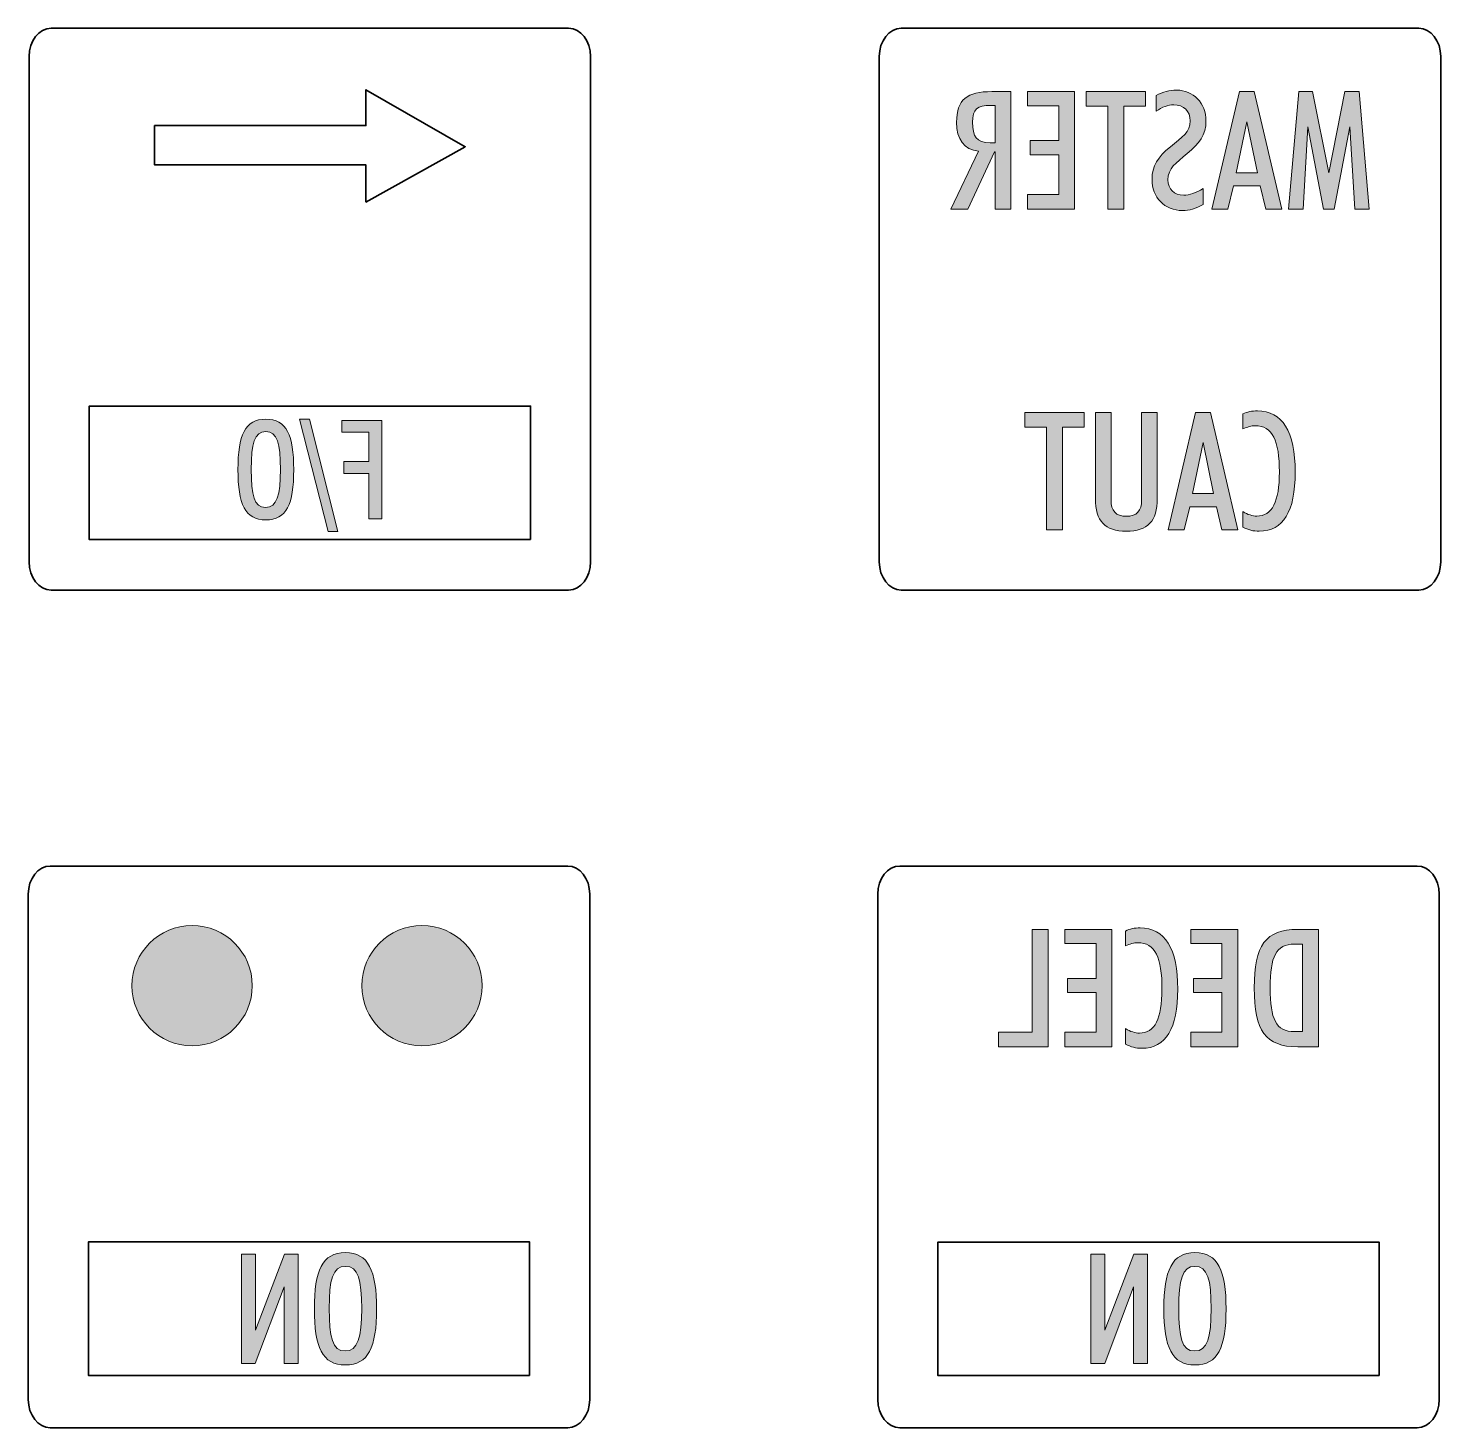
# Model space of a CAD drawing. Header units: millimetres. Extents: x 4 to 202, y 10 to 290.
# Drawn here: x 10.61 to 45.83, y 10.37 to 45.25 of the extents above; entities that cross this region are included whole.
import ezdxf

# ---------------------------------------------------------------- set-up
doc = ezdxf.new("R2010")
doc.units = ezdxf.units.MM
doc.header["$MEASUREMENT"] = 0
doc.layers.add('Layer 1', color=7, linetype='Continuous', lineweight=0)

# ---------------------------------------------------------------- blocks, each defined once
blk = doc.blocks.new('Block_48')
at = {"layer": 'Layer 1', "true_color": 0x1d1e1b, "transparency": 33554687}
h = blk.add_hatch(color=250, dxfattribs=at)
h.dxf.hatch_style = 2
edge = h.paths.add_edge_path()
edge.add_spline(control_points=[(36.041, 22.792), (36.041, 22.792), (35.647, 22.792), (35.647, 22.792), (35.647, 22.792), (35.647, 20.231), (35.647, 20.231), (35.647, 20.231), (34.802, 20.231), (34.802, 20.231), (34.802, 20.231), (34.802, 19.866), (34.802, 19.866), (34.802, 19.866), (36.041, 19.866), (36.041, 19.866), (36.041, 19.866), (36.041, 22.792), (36.041, 22.792)], knot_values=[0, 0, 0, 0, 1, 1, 1, 2, 2, 2, 3, 3, 3, 4, 4, 4, 5, 5, 5, 6, 6, 6, 6], degree=3, periodic=0)
h = blk.add_hatch(color=250, dxfattribs=at)
h.dxf.hatch_style = 2
edge = h.paths.add_edge_path()
edge.add_spline(control_points=[(37.629, 22.792), (37.629, 22.792), (36.459, 22.792), (36.459, 22.792), (36.459, 22.792), (36.459, 22.439), (36.459, 22.439), (36.459, 22.439), (37.235, 22.439), (37.235, 22.439), (37.235, 22.439), (37.235, 21.569), (37.235, 21.569), (37.235, 21.569), (36.525, 21.569), (36.525, 21.569), (36.525, 21.569), (36.525, 21.221), (36.525, 21.221), (36.525, 21.221), (37.235, 21.221), (37.235, 21.221), (37.235, 21.221), (37.235, 20.231), (37.235, 20.231), (37.235, 20.231), (36.459, 20.231), (36.459, 20.231), (36.459, 20.231), (36.459, 19.866), (36.459, 19.866), (36.459, 19.866), (37.629, 19.866), (37.629, 19.866), (37.629, 19.866), (37.629, 22.792), (37.629, 22.792)], knot_values=[0, 0, 0, 0, 1, 1, 1, 2, 2, 2, 3, 3, 3, 4, 4, 4, 5, 5, 5, 6, 6, 6, 7, 7, 7, 8, 8, 8, 9, 9, 9, 10, 10, 10, 11, 11, 11, 12, 12, 12, 12], degree=3, periodic=0)
h = blk.add_hatch(color=250, dxfattribs=at)
h.dxf.hatch_style = 2
edge = h.paths.add_edge_path()
edge.add_spline(control_points=[(38.379, 19.829), (38.978, 19.829), (39.274, 20.318), (39.274, 21.303), (39.274, 22.316), (38.949, 22.829), (38.334, 22.829), (38.198, 22.829), (38.079, 22.805), (37.969, 22.751), (37.969, 22.751), (37.969, 22.378), (37.969, 22.378), (38.079, 22.431), (38.182, 22.46), (38.276, 22.46), (38.707, 22.46), (38.88, 22.082), (38.88, 21.307), (38.88, 20.568), (38.703, 20.207), (38.317, 20.207), (38.207, 20.207), (38.096, 20.244), (37.969, 20.318), (37.969, 20.318), (37.969, 19.932), (37.969, 19.932), (38.1, 19.862), (38.231, 19.829), (38.379, 19.829)], knot_values=[0, 0, 0, 0, 1, 1, 1, 2, 2, 2, 3, 3, 3, 4, 4, 4, 5, 5, 5, 6, 6, 6, 7, 7, 7, 8, 8, 8, 9, 9, 9, 10, 10, 10, 10], degree=3, periodic=0)
h = blk.add_hatch(color=250, dxfattribs=at)
h.dxf.hatch_style = 2
edge = h.paths.add_edge_path()
edge.add_spline(control_points=[(40.767, 22.792), (40.767, 22.792), (39.597, 22.792), (39.597, 22.792), (39.597, 22.792), (39.597, 22.439), (39.597, 22.439), (39.597, 22.439), (40.373, 22.439), (40.373, 22.439), (40.373, 22.439), (40.373, 21.569), (40.373, 21.569), (40.373, 21.569), (39.662, 21.569), (39.662, 21.569), (39.662, 21.569), (39.662, 21.221), (39.662, 21.221), (39.662, 21.221), (40.373, 21.221), (40.373, 21.221), (40.373, 21.221), (40.373, 20.231), (40.373, 20.231), (40.373, 20.231), (39.597, 20.231), (39.597, 20.231), (39.597, 20.231), (39.597, 19.866), (39.597, 19.866), (39.597, 19.866), (40.767, 19.866), (40.767, 19.866), (40.767, 19.866), (40.767, 22.792), (40.767, 22.792)], knot_values=[0, 0, 0, 0, 1, 1, 1, 2, 2, 2, 3, 3, 3, 4, 4, 4, 5, 5, 5, 6, 6, 6, 7, 7, 7, 8, 8, 8, 9, 9, 9, 10, 10, 10, 11, 11, 11, 12, 12, 12, 12], degree=3, periodic=0)
h = blk.add_hatch(color=250, dxfattribs=at)
h.dxf.hatch_style = 2
edge = h.paths.add_edge_path()
edge.add_spline(control_points=[(42.181, 20.244), (41.718, 20.244), (41.578, 20.556), (41.578, 21.335), (41.578, 22.115), (41.718, 22.423), (42.181, 22.423), (42.181, 22.423), (42.387, 22.423), (42.387, 22.423), (42.387, 22.423), (42.387, 20.244), (42.387, 20.244), (42.387, 20.244), (42.181, 20.244), (42.181, 20.244)], knot_values=[0, 0, 0, 0, 1, 1, 1, 2, 2, 2, 3, 3, 3, 4, 4, 4, 5, 5, 5, 5], degree=3, periodic=0)
edge = h.paths.add_edge_path()
edge.add_spline(control_points=[(42.785, 22.792), (42.785, 22.792), (42.264, 22.792), (42.264, 22.792), (41.463, 22.792), (41.18, 22.398), (41.18, 21.331), (41.18, 20.26), (41.463, 19.866), (42.264, 19.866), (42.264, 19.866), (42.785, 19.866), (42.785, 19.866), (42.785, 19.866), (42.785, 22.792), (42.785, 22.792)], knot_values=[0, 0, 0, 0, 1, 1, 1, 2, 2, 2, 3, 3, 3, 4, 4, 4, 5, 5, 5, 5], degree=3, periodic=0)
at = {"layer": 'Layer 1'}
for points, knots in [([(36.041, 22.792), (36.041, 22.792), (35.647, 22.792), (35.647, 22.792), (35.647, 22.792), (35.647, 20.231), (35.647, 20.231), (35.647, 20.231), (34.802, 20.231), (34.802, 20.231), (34.802, 20.231), (34.802, 19.866), (34.802, 19.866), (34.802, 19.866), (36.041, 19.866), (36.041, 19.866), (36.041, 19.866), (36.041, 22.792), (36.041, 22.792)], [0, 0, 0, 0, 1, 1, 1, 2, 2, 2, 3, 3, 3, 4, 4, 4, 5, 5, 5, 6, 6, 6, 6]), ([(37.629, 22.792), (37.629, 22.792), (36.459, 22.792), (36.459, 22.792), (36.459, 22.792), (36.459, 22.439), (36.459, 22.439), (36.459, 22.439), (37.235, 22.439), (37.235, 22.439), (37.235, 22.439), (37.235, 21.569), (37.235, 21.569), (37.235, 21.569), (36.525, 21.569), (36.525, 21.569), (36.525, 21.569), (36.525, 21.221), (36.525, 21.221), (36.525, 21.221), (37.235, 21.221), (37.235, 21.221), (37.235, 21.221), (37.235, 20.231), (37.235, 20.231), (37.235, 20.231), (36.459, 20.231), (36.459, 20.231), (36.459, 20.231), (36.459, 19.866), (36.459, 19.866), (36.459, 19.866), (37.629, 19.866), (37.629, 19.866), (37.629, 19.866), (37.629, 22.792), (37.629, 22.792)], [0, 0, 0, 0, 1, 1, 1, 2, 2, 2, 3, 3, 3, 4, 4, 4, 5, 5, 5, 6, 6, 6, 7, 7, 7, 8, 8, 8, 9, 9, 9, 10, 10, 10, 11, 11, 11, 12, 12, 12, 12]), ([(38.379, 19.829), (38.978, 19.829), (39.274, 20.318), (39.274, 21.303), (39.274, 22.316), (38.949, 22.829), (38.334, 22.829), (38.198, 22.829), (38.079, 22.805), (37.969, 22.751), (37.969, 22.751), (37.969, 22.378), (37.969, 22.378), (38.079, 22.431), (38.182, 22.46), (38.276, 22.46), (38.707, 22.46), (38.88, 22.082), (38.88, 21.307), (38.88, 20.568), (38.703, 20.207), (38.317, 20.207), (38.207, 20.207), (38.096, 20.244), (37.969, 20.318), (37.969, 20.318), (37.969, 19.932), (37.969, 19.932), (38.1, 19.862), (38.231, 19.829), (38.379, 19.829)], [0, 0, 0, 0, 1, 1, 1, 2, 2, 2, 3, 3, 3, 4, 4, 4, 5, 5, 5, 6, 6, 6, 7, 7, 7, 8, 8, 8, 9, 9, 9, 10, 10, 10, 10]), ([(40.767, 22.792), (40.767, 22.792), (39.597, 22.792), (39.597, 22.792), (39.597, 22.792), (39.597, 22.439), (39.597, 22.439), (39.597, 22.439), (40.373, 22.439), (40.373, 22.439), (40.373, 22.439), (40.373, 21.569), (40.373, 21.569), (40.373, 21.569), (39.662, 21.569), (39.662, 21.569), (39.662, 21.569), (39.662, 21.221), (39.662, 21.221), (39.662, 21.221), (40.373, 21.221), (40.373, 21.221), (40.373, 21.221), (40.373, 20.231), (40.373, 20.231), (40.373, 20.231), (39.597, 20.231), (39.597, 20.231), (39.597, 20.231), (39.597, 19.866), (39.597, 19.866), (39.597, 19.866), (40.767, 19.866), (40.767, 19.866), (40.767, 19.866), (40.767, 22.792), (40.767, 22.792)], [0, 0, 0, 0, 1, 1, 1, 2, 2, 2, 3, 3, 3, 4, 4, 4, 5, 5, 5, 6, 6, 6, 7, 7, 7, 8, 8, 8, 9, 9, 9, 10, 10, 10, 11, 11, 11, 12, 12, 12, 12]), ([(42.785, 22.792), (42.785, 22.792), (42.264, 22.792), (42.264, 22.792), (41.463, 22.792), (41.18, 22.398), (41.18, 21.331), (41.18, 20.26), (41.463, 19.866), (42.264, 19.866), (42.264, 19.866), (42.785, 19.866), (42.785, 19.866), (42.785, 19.866), (42.785, 22.792), (42.785, 22.792)], [0, 0, 0, 0, 1, 1, 1, 2, 2, 2, 3, 3, 3, 4, 4, 4, 5, 5, 5, 5]), ([(42.181, 20.244), (41.718, 20.244), (41.578, 20.556), (41.578, 21.335), (41.578, 22.115), (41.718, 22.423), (42.181, 22.423), (42.181, 22.423), (42.387, 22.423), (42.387, 22.423), (42.387, 22.423), (42.387, 20.244), (42.387, 20.244), (42.387, 20.244), (42.181, 20.244), (42.181, 20.244)], [0, 0, 0, 0, 1, 1, 1, 2, 2, 2, 3, 3, 3, 4, 4, 4, 5, 5, 5, 5])]:
    blk.add_open_spline(points, degree=3, knots=knots, dxfattribs=at)
blk = doc.blocks.new('Block_49')
at = {"layer": 'Layer 1', "true_color": 0x1d1e1b, "transparency": 33554687}
h = blk.add_hatch(color=250, dxfattribs=at)
h.dxf.hatch_style = 2
edge = h.paths.add_edge_path()
edge.add_spline(control_points=[(38.522, 14.701), (38.522, 14.701), (38.181, 14.701), (38.181, 14.701), (38.181, 14.701), (37.457, 12.805), (37.457, 12.805), (37.457, 12.805), (37.457, 14.701), (37.457, 14.701), (37.457, 14.701), (37.108, 14.701), (37.108, 14.701), (37.108, 14.701), (37.108, 11.97), (37.108, 11.97), (37.108, 11.97), (37.453, 11.97), (37.453, 11.97), (37.453, 11.97), (38.173, 13.881), (38.173, 13.881), (38.173, 13.881), (38.173, 11.97), (38.173, 11.97), (38.173, 11.97), (38.522, 11.97), (38.522, 11.97), (38.522, 11.97), (38.522, 14.701), (38.522, 14.701)], knot_values=[0, 0, 0, 0, 1, 1, 1, 2, 2, 2, 3, 3, 3, 4, 4, 4, 5, 5, 5, 6, 6, 6, 7, 7, 7, 8, 8, 8, 9, 9, 9, 10, 10, 10, 10], degree=3, periodic=0)
h = blk.add_hatch(color=250, dxfattribs=at)
h.dxf.hatch_style = 2
edge = h.paths.add_edge_path()
edge.add_spline(control_points=[(39.697, 12.284), (39.371, 12.284), (39.298, 12.625), (39.298, 13.341), (39.298, 14.057), (39.382, 14.394), (39.701, 14.394), (40.018, 14.394), (40.106, 14.057), (40.106, 13.341), (40.106, 12.621), (40.011, 12.284), (39.697, 12.284)], knot_values=[0, 0, 0, 0, 1, 1, 1, 2, 2, 2, 3, 3, 3, 4, 4, 4, 4], degree=3, periodic=0)
edge = h.paths.add_edge_path()
edge.add_spline(control_points=[(39.701, 14.735), (39.126, 14.735), (38.927, 14.291), (38.927, 13.333), (38.927, 12.38), (39.126, 11.935), (39.701, 11.935), (40.275, 11.935), (40.478, 12.376), (40.478, 13.333), (40.478, 14.291), (40.275, 14.735), (39.701, 14.735)], knot_values=[0, 0, 0, 0, 1, 1, 1, 2, 2, 2, 3, 3, 3, 4, 4, 4, 4], degree=3, periodic=0)
at = {"layer": 'Layer 1'}
for points, knots in [([(38.522, 14.701), (38.522, 14.701), (38.181, 14.701), (38.181, 14.701), (38.181, 14.701), (37.457, 12.805), (37.457, 12.805), (37.457, 12.805), (37.457, 14.701), (37.457, 14.701), (37.457, 14.701), (37.108, 14.701), (37.108, 14.701), (37.108, 14.701), (37.108, 11.97), (37.108, 11.97), (37.108, 11.97), (37.453, 11.97), (37.453, 11.97), (37.453, 11.97), (38.173, 13.881), (38.173, 13.881), (38.173, 13.881), (38.173, 11.97), (38.173, 11.97), (38.173, 11.97), (38.522, 11.97), (38.522, 11.97), (38.522, 11.97), (38.522, 14.701), (38.522, 14.701)], [0, 0, 0, 0, 1, 1, 1, 2, 2, 2, 3, 3, 3, 4, 4, 4, 5, 5, 5, 6, 6, 6, 7, 7, 7, 8, 8, 8, 9, 9, 9, 10, 10, 10, 10]), ([(39.701, 14.735), (39.126, 14.735), (38.927, 14.291), (38.927, 13.333), (38.927, 12.38), (39.126, 11.935), (39.701, 11.935), (40.275, 11.935), (40.478, 12.376), (40.478, 13.333), (40.478, 14.291), (40.275, 14.735), (39.701, 14.735)], [0, 0, 0, 0, 1, 1, 1, 2, 2, 2, 3, 3, 3, 4, 4, 4, 4]), ([(39.697, 12.284), (39.371, 12.284), (39.298, 12.625), (39.298, 13.341), (39.298, 14.057), (39.382, 14.394), (39.701, 14.394), (40.018, 14.394), (40.106, 14.057), (40.106, 13.341), (40.106, 12.621), (40.011, 12.284), (39.697, 12.284)], [0, 0, 0, 0, 1, 1, 1, 2, 2, 2, 3, 3, 3, 4, 4, 4, 4])]:
    blk.add_open_spline(points, degree=3, knots=knots, dxfattribs=at)
blk = doc.blocks.new('Block_50')
at = {"layer": 'Layer 1', "true_color": 0x1d1e1b, "transparency": 33554687}
h = blk.add_hatch(color=250, dxfattribs=at)
h.dxf.hatch_style = 2
edge = h.paths.add_edge_path()
edge.add_spline(control_points=[(17.341, 14.701), (17.341, 14.701), (17, 14.701), (17, 14.701), (17, 14.701), (16.276, 12.805), (16.276, 12.805), (16.276, 12.805), (16.276, 14.701), (16.276, 14.701), (16.276, 14.701), (15.927, 14.701), (15.927, 14.701), (15.927, 14.701), (15.927, 11.97), (15.927, 11.97), (15.927, 11.97), (16.272, 11.97), (16.272, 11.97), (16.272, 11.97), (16.992, 13.881), (16.992, 13.881), (16.992, 13.881), (16.992, 11.97), (16.992, 11.97), (16.992, 11.97), (17.341, 11.97), (17.341, 11.97), (17.341, 11.97), (17.341, 14.701), (17.341, 14.701)], knot_values=[0, 0, 0, 0, 1, 1, 1, 2, 2, 2, 3, 3, 3, 4, 4, 4, 5, 5, 5, 6, 6, 6, 7, 7, 7, 8, 8, 8, 9, 9, 9, 10, 10, 10, 10], degree=3, periodic=0)
h = blk.add_hatch(color=250, dxfattribs=at)
h.dxf.hatch_style = 2
edge = h.paths.add_edge_path()
edge.add_spline(control_points=[(18.516, 12.284), (18.19, 12.284), (18.117, 12.625), (18.117, 13.341), (18.117, 14.057), (18.202, 14.394), (18.52, 14.394), (18.838, 14.394), (18.926, 14.057), (18.926, 13.341), (18.926, 12.621), (18.83, 12.284), (18.516, 12.284)], knot_values=[0, 0, 0, 0, 1, 1, 1, 2, 2, 2, 3, 3, 3, 4, 4, 4, 4], degree=3, periodic=0)
edge = h.paths.add_edge_path()
edge.add_spline(control_points=[(18.52, 14.735), (17.945, 14.735), (17.746, 14.291), (17.746, 13.333), (17.746, 12.38), (17.945, 11.935), (18.52, 11.935), (19.094, 11.935), (19.297, 12.376), (19.297, 13.333), (19.297, 14.291), (19.094, 14.735), (18.52, 14.735)], knot_values=[0, 0, 0, 0, 1, 1, 1, 2, 2, 2, 3, 3, 3, 4, 4, 4, 4], degree=3, periodic=0)
at = {"layer": 'Layer 1'}
for points, knots in [([(17.341, 14.701), (17.341, 14.701), (17, 14.701), (17, 14.701), (17, 14.701), (16.276, 12.805), (16.276, 12.805), (16.276, 12.805), (16.276, 14.701), (16.276, 14.701), (16.276, 14.701), (15.927, 14.701), (15.927, 14.701), (15.927, 14.701), (15.927, 11.97), (15.927, 11.97), (15.927, 11.97), (16.272, 11.97), (16.272, 11.97), (16.272, 11.97), (16.992, 13.881), (16.992, 13.881), (16.992, 13.881), (16.992, 11.97), (16.992, 11.97), (16.992, 11.97), (17.341, 11.97), (17.341, 11.97), (17.341, 11.97), (17.341, 14.701), (17.341, 14.701)], [0, 0, 0, 0, 1, 1, 1, 2, 2, 2, 3, 3, 3, 4, 4, 4, 5, 5, 5, 6, 6, 6, 7, 7, 7, 8, 8, 8, 9, 9, 9, 10, 10, 10, 10]), ([(18.52, 14.735), (17.945, 14.735), (17.746, 14.291), (17.746, 13.333), (17.746, 12.38), (17.945, 11.935), (18.52, 11.935), (19.094, 11.935), (19.297, 12.376), (19.297, 13.333), (19.297, 14.291), (19.094, 14.735), (18.52, 14.735)], [0, 0, 0, 0, 1, 1, 1, 2, 2, 2, 3, 3, 3, 4, 4, 4, 4]), ([(18.516, 12.284), (18.19, 12.284), (18.117, 12.625), (18.117, 13.341), (18.117, 14.057), (18.202, 14.394), (18.52, 14.394), (18.838, 14.394), (18.926, 14.057), (18.926, 13.341), (18.926, 12.621), (18.83, 12.284), (18.516, 12.284)], [0, 0, 0, 0, 1, 1, 1, 2, 2, 2, 3, 3, 3, 4, 4, 4, 4])]:
    blk.add_open_spline(points, degree=3, knots=knots, dxfattribs=at)
blk = doc.blocks.new('Block_65')
at = {"layer": 'Layer 1', "true_color": 0x1d1e1b, "transparency": 33554687}
h = blk.add_hatch(color=250, dxfattribs=at)
h.dxf.hatch_style = 2
edge = h.paths.add_edge_path()
edge.add_spline(control_points=[(36.4, 35.312), (36.4, 35.312), (36.942, 35.312), (36.942, 35.312), (36.942, 35.312), (36.942, 35.678), (36.942, 35.678), (36.942, 35.678), (35.46, 35.678), (35.46, 35.678), (35.46, 35.678), (35.46, 35.312), (35.46, 35.312), (35.46, 35.312), (36.002, 35.312), (36.002, 35.312), (36.002, 35.312), (36.002, 32.751), (36.002, 32.751), (36.002, 32.751), (36.4, 32.751), (36.4, 32.751), (36.4, 32.751), (36.4, 35.312), (36.4, 35.312)], knot_values=[0, 0, 0, 0, 1, 1, 1, 2, 2, 2, 3, 3, 3, 4, 4, 4, 5, 5, 5, 6, 6, 6, 7, 7, 7, 8, 8, 8, 8], degree=3, periodic=0)
h = blk.add_hatch(color=250, dxfattribs=at)
h.dxf.hatch_style = 2
edge = h.paths.add_edge_path()
edge.add_spline(control_points=[(38.763, 35.678), (38.763, 35.678), (38.373, 35.678), (38.373, 35.678), (38.373, 35.678), (38.373, 33.498), (38.373, 33.498), (38.373, 33.219), (38.25, 33.088), (37.991, 33.088), (37.733, 33.088), (37.609, 33.219), (37.609, 33.498), (37.609, 33.498), (37.609, 35.678), (37.609, 35.678), (37.609, 35.678), (37.22, 35.678), (37.22, 35.678), (37.22, 35.678), (37.22, 33.531), (37.22, 33.531), (37.22, 32.969), (37.454, 32.715), (37.991, 32.715), (38.529, 32.715), (38.763, 32.969), (38.763, 33.531), (38.763, 33.531), (38.763, 35.678), (38.763, 35.678)], knot_values=[0, 0, 0, 0, 1, 1, 1, 2, 2, 2, 3, 3, 3, 4, 4, 4, 5, 5, 5, 6, 6, 6, 7, 7, 7, 8, 8, 8, 9, 9, 9, 10, 10, 10, 10], degree=3, periodic=0)
h = blk.add_hatch(color=250, dxfattribs=at)
h.dxf.hatch_style = 2
edge = h.paths.add_edge_path()
edge.add_spline(control_points=[(40.165, 33.654), (40.165, 33.654), (39.64, 33.654), (39.64, 33.654), (39.64, 33.654), (39.903, 34.923), (39.903, 34.923), (39.903, 34.923), (40.165, 33.654), (40.165, 33.654)], knot_values=[0, 0, 0, 0, 1, 1, 1, 2, 2, 2, 3, 3, 3, 3], degree=3, periodic=0)
edge = h.paths.add_edge_path()
edge.add_spline(control_points=[(40.087, 35.678), (40.087, 35.678), (39.718, 35.678), (39.718, 35.678), (39.718, 35.678), (39.033, 32.751), (39.033, 32.751), (39.033, 32.751), (39.431, 32.751), (39.431, 32.751), (39.431, 32.751), (39.57, 33.326), (39.57, 33.326), (39.57, 33.326), (40.239, 33.326), (40.239, 33.326), (40.239, 33.326), (40.375, 32.751), (40.375, 32.751), (40.375, 32.751), (40.773, 32.751), (40.773, 32.751), (40.773, 32.751), (40.087, 35.678), (40.087, 35.678)], knot_values=[0, 0, 0, 0, 1, 1, 1, 2, 2, 2, 3, 3, 3, 4, 4, 4, 5, 5, 5, 6, 6, 6, 7, 7, 7, 8, 8, 8, 8], degree=3, periodic=0)
h = blk.add_hatch(color=250, dxfattribs=at)
h.dxf.hatch_style = 2
edge = h.paths.add_edge_path()
edge.add_spline(control_points=[(41.305, 32.715), (41.904, 32.715), (42.2, 33.203), (42.2, 34.188), (42.2, 35.201), (41.876, 35.715), (41.26, 35.715), (41.125, 35.715), (41.006, 35.69), (40.895, 35.637), (40.895, 35.637), (40.895, 35.263), (40.895, 35.263), (41.006, 35.317), (41.108, 35.345), (41.203, 35.345), (41.634, 35.345), (41.806, 34.968), (41.806, 34.192), (41.806, 33.453), (41.63, 33.092), (41.244, 33.092), (41.133, 33.092), (41.022, 33.129), (40.895, 33.203), (40.895, 33.203), (40.895, 32.817), (40.895, 32.817), (41.026, 32.747), (41.158, 32.715), (41.305, 32.715)], knot_values=[0, 0, 0, 0, 1, 1, 1, 2, 2, 2, 3, 3, 3, 4, 4, 4, 5, 5, 5, 6, 6, 6, 7, 7, 7, 8, 8, 8, 9, 9, 9, 10, 10, 10, 10], degree=3, periodic=0)
at = {"layer": 'Layer 1'}
for points, knots in [([(36.4, 35.312), (36.4, 35.312), (36.942, 35.312), (36.942, 35.312), (36.942, 35.312), (36.942, 35.678), (36.942, 35.678), (36.942, 35.678), (35.46, 35.678), (35.46, 35.678), (35.46, 35.678), (35.46, 35.312), (35.46, 35.312), (35.46, 35.312), (36.002, 35.312), (36.002, 35.312), (36.002, 35.312), (36.002, 32.751), (36.002, 32.751), (36.002, 32.751), (36.4, 32.751), (36.4, 32.751), (36.4, 32.751), (36.4, 35.312), (36.4, 35.312)], [0, 0, 0, 0, 1, 1, 1, 2, 2, 2, 3, 3, 3, 4, 4, 4, 5, 5, 5, 6, 6, 6, 7, 7, 7, 8, 8, 8, 8]), ([(38.763, 35.678), (38.763, 35.678), (38.373, 35.678), (38.373, 35.678), (38.373, 35.678), (38.373, 33.498), (38.373, 33.498), (38.373, 33.219), (38.25, 33.088), (37.991, 33.088), (37.733, 33.088), (37.609, 33.219), (37.609, 33.498), (37.609, 33.498), (37.609, 35.678), (37.609, 35.678), (37.609, 35.678), (37.22, 35.678), (37.22, 35.678), (37.22, 35.678), (37.22, 33.531), (37.22, 33.531), (37.22, 32.969), (37.454, 32.715), (37.991, 32.715), (38.529, 32.715), (38.763, 32.969), (38.763, 33.531), (38.763, 33.531), (38.763, 35.678), (38.763, 35.678)], [0, 0, 0, 0, 1, 1, 1, 2, 2, 2, 3, 3, 3, 4, 4, 4, 5, 5, 5, 6, 6, 6, 7, 7, 7, 8, 8, 8, 9, 9, 9, 10, 10, 10, 10]), ([(40.087, 35.678), (40.087, 35.678), (39.718, 35.678), (39.718, 35.678), (39.718, 35.678), (39.033, 32.751), (39.033, 32.751), (39.033, 32.751), (39.431, 32.751), (39.431, 32.751), (39.431, 32.751), (39.57, 33.326), (39.57, 33.326), (39.57, 33.326), (40.239, 33.326), (40.239, 33.326), (40.239, 33.326), (40.375, 32.751), (40.375, 32.751), (40.375, 32.751), (40.773, 32.751), (40.773, 32.751), (40.773, 32.751), (40.087, 35.678), (40.087, 35.678)], [0, 0, 0, 0, 1, 1, 1, 2, 2, 2, 3, 3, 3, 4, 4, 4, 5, 5, 5, 6, 6, 6, 7, 7, 7, 8, 8, 8, 8]), ([(41.305, 32.715), (41.904, 32.715), (42.2, 33.203), (42.2, 34.188), (42.2, 35.201), (41.876, 35.715), (41.26, 35.715), (41.125, 35.715), (41.006, 35.69), (40.895, 35.637), (40.895, 35.637), (40.895, 35.263), (40.895, 35.263), (41.006, 35.317), (41.108, 35.345), (41.203, 35.345), (41.634, 35.345), (41.806, 34.968), (41.806, 34.192), (41.806, 33.453), (41.63, 33.092), (41.244, 33.092), (41.133, 33.092), (41.022, 33.129), (40.895, 33.203), (40.895, 33.203), (40.895, 32.817), (40.895, 32.817), (41.026, 32.747), (41.158, 32.715), (41.305, 32.715)], [0, 0, 0, 0, 1, 1, 1, 2, 2, 2, 3, 3, 3, 4, 4, 4, 5, 5, 5, 6, 6, 6, 7, 7, 7, 8, 8, 8, 9, 9, 9, 10, 10, 10, 10]), ([(40.165, 33.654), (40.165, 33.654), (39.64, 33.654), (39.64, 33.654), (39.64, 33.654), (39.903, 34.923), (39.903, 34.923), (39.903, 34.923), (40.165, 33.654), (40.165, 33.654)], [0, 0, 0, 0, 1, 1, 1, 2, 2, 2, 3, 3, 3, 3])]:
    blk.add_open_spline(points, degree=3, knots=knots, dxfattribs=at)
blk = doc.blocks.new('Block_66')
at = {"layer": 'Layer 1', "true_color": 0x1d1e1b, "transparency": 33554687}
h = blk.add_hatch(color=250, dxfattribs=at)
h.dxf.hatch_style = 2
edge = h.paths.add_edge_path()
edge.add_spline(control_points=[(34.595, 42.399), (34.254, 42.399), (34.156, 42.551), (34.156, 42.908), (34.156, 43.241), (34.279, 43.327), (34.607, 43.327), (34.607, 43.327), (34.718, 43.327), (34.718, 43.327), (34.718, 43.327), (34.718, 42.399), (34.718, 42.399), (34.718, 42.399), (34.595, 42.399), (34.595, 42.399)], knot_values=[0, 0, 0, 0, 1, 1, 1, 2, 2, 2, 3, 3, 3, 4, 4, 4, 5, 5, 5, 5], degree=3, periodic=0)
edge = h.paths.add_edge_path()
edge.add_spline(control_points=[(34.718, 40.745), (34.718, 40.745), (35.112, 40.745), (35.112, 40.745), (35.112, 40.745), (35.112, 43.672), (35.112, 43.672), (35.112, 43.672), (34.636, 43.672), (34.636, 43.672), (34.025, 43.672), (33.758, 43.475), (33.758, 42.908), (33.758, 42.473), (33.942, 42.231), (34.308, 42.186), (34.308, 42.186), (33.614, 40.745), (33.614, 40.745), (33.614, 40.745), (34.037, 40.745), (34.037, 40.745), (34.037, 40.745), (34.706, 42.174), (34.706, 42.174), (34.706, 42.174), (34.718, 42.174), (34.718, 42.174), (34.718, 42.174), (34.718, 40.745), (34.718, 40.745)], knot_values=[0, 0, 0, 0, 1, 1, 1, 2, 2, 2, 3, 3, 3, 4, 4, 4, 5, 5, 5, 6, 6, 6, 7, 7, 7, 8, 8, 8, 9, 9, 9, 10, 10, 10, 10], degree=3, periodic=0)
h = blk.add_hatch(color=250, dxfattribs=at)
h.dxf.hatch_style = 2
edge = h.paths.add_edge_path()
edge.add_spline(control_points=[(36.699, 43.672), (36.699, 43.672), (35.53, 43.672), (35.53, 43.672), (35.53, 43.672), (35.53, 43.319), (35.53, 43.319), (35.53, 43.319), (36.305, 43.319), (36.305, 43.319), (36.305, 43.319), (36.305, 42.449), (36.305, 42.449), (36.305, 42.449), (35.596, 42.449), (35.596, 42.449), (35.596, 42.449), (35.596, 42.1), (35.596, 42.1), (35.596, 42.1), (36.305, 42.1), (36.305, 42.1), (36.305, 42.1), (36.305, 41.111), (36.305, 41.111), (36.305, 41.111), (35.53, 41.111), (35.53, 41.111), (35.53, 41.111), (35.53, 40.745), (35.53, 40.745), (35.53, 40.745), (36.699, 40.745), (36.699, 40.745), (36.699, 40.745), (36.699, 43.672), (36.699, 43.672)], knot_values=[0, 0, 0, 0, 1, 1, 1, 2, 2, 2, 3, 3, 3, 4, 4, 4, 5, 5, 5, 6, 6, 6, 7, 7, 7, 8, 8, 8, 9, 9, 9, 10, 10, 10, 11, 11, 11, 12, 12, 12, 12], degree=3, periodic=0)
h = blk.add_hatch(color=250, dxfattribs=at)
h.dxf.hatch_style = 2
edge = h.paths.add_edge_path()
edge.add_spline(control_points=[(37.93, 43.306), (37.93, 43.306), (38.472, 43.306), (38.472, 43.306), (38.472, 43.306), (38.472, 43.672), (38.472, 43.672), (38.472, 43.672), (36.99, 43.672), (36.99, 43.672), (36.99, 43.672), (36.99, 43.306), (36.99, 43.306), (36.99, 43.306), (37.532, 43.306), (37.532, 43.306), (37.532, 43.306), (37.532, 40.745), (37.532, 40.745), (37.532, 40.745), (37.93, 40.745), (37.93, 40.745), (37.93, 40.745), (37.93, 43.306), (37.93, 43.306)], knot_values=[0, 0, 0, 0, 1, 1, 1, 2, 2, 2, 3, 3, 3, 4, 4, 4, 5, 5, 5, 6, 6, 6, 7, 7, 7, 8, 8, 8, 8], degree=3, periodic=0)
h = blk.add_hatch(color=250, dxfattribs=at)
h.dxf.hatch_style = 2
edge = h.paths.add_edge_path()
edge.add_spline(control_points=[(39.423, 41.09), (39.181, 41.09), (39.029, 41.242), (39.029, 41.476), (39.029, 41.759), (39.222, 41.89), (39.509, 42.128), (39.813, 42.379), (39.977, 42.596), (39.977, 42.937), (39.977, 43.388), (39.653, 43.708), (39.246, 43.708), (39.066, 43.708), (38.902, 43.668), (38.733, 43.577), (38.733, 43.577), (38.733, 43.183), (38.733, 43.183), (38.885, 43.29), (39.029, 43.343), (39.172, 43.343), (39.423, 43.343), (39.583, 43.183), (39.583, 42.941), (39.583, 42.67), (39.382, 42.531), (39.09, 42.297), (38.774, 42.042), (38.631, 41.821), (38.631, 41.48), (38.631, 41.041), (38.939, 40.708), (39.394, 40.708), (39.558, 40.708), (39.727, 40.758), (39.903, 40.856), (39.903, 40.856), (39.903, 41.258), (39.903, 41.258), (39.722, 41.148), (39.566, 41.09), (39.423, 41.09)], knot_values=[0, 0, 0, 0, 1, 1, 1, 2, 2, 2, 3, 3, 3, 4, 4, 4, 5, 5, 5, 6, 6, 6, 7, 7, 7, 8, 8, 8, 9, 9, 9, 10, 10, 10, 11, 11, 11, 12, 12, 12, 13, 13, 13, 14, 14, 14, 14], degree=3, periodic=0)
h = blk.add_hatch(color=250, dxfattribs=at)
h.dxf.hatch_style = 2
edge = h.paths.add_edge_path()
edge.add_spline(control_points=[(41.257, 41.648), (41.257, 41.648), (40.731, 41.648), (40.731, 41.648), (40.731, 41.648), (40.994, 42.916), (40.994, 42.916), (40.994, 42.916), (41.257, 41.648), (41.257, 41.648)], knot_values=[0, 0, 0, 0, 1, 1, 1, 2, 2, 2, 3, 3, 3, 3], degree=3, periodic=0)
edge = h.paths.add_edge_path()
edge.add_spline(control_points=[(41.178, 43.672), (41.178, 43.672), (40.809, 43.672), (40.809, 43.672), (40.809, 43.672), (40.124, 40.745), (40.124, 40.745), (40.124, 40.745), (40.522, 40.745), (40.522, 40.745), (40.522, 40.745), (40.661, 41.32), (40.661, 41.32), (40.661, 41.32), (41.33, 41.32), (41.33, 41.32), (41.33, 41.32), (41.466, 40.745), (41.466, 40.745), (41.466, 40.745), (41.864, 40.745), (41.864, 40.745), (41.864, 40.745), (41.178, 43.672), (41.178, 43.672)], knot_values=[0, 0, 0, 0, 1, 1, 1, 2, 2, 2, 3, 3, 3, 4, 4, 4, 5, 5, 5, 6, 6, 6, 7, 7, 7, 8, 8, 8, 8], degree=3, periodic=0)
h = blk.add_hatch(color=250, dxfattribs=at)
h.dxf.hatch_style = 2
edge = h.paths.add_edge_path()
edge.add_spline(control_points=[(43.796, 43.672), (43.796, 43.672), (43.439, 43.672), (43.439, 43.672), (43.439, 43.672), (43.04, 41.644), (43.04, 41.644), (43.04, 41.644), (42.634, 43.672), (42.634, 43.672), (42.634, 43.672), (42.289, 43.672), (42.289, 43.672), (42.289, 43.672), (42.035, 40.745), (42.035, 40.745), (42.035, 40.745), (42.4, 40.745), (42.4, 40.745), (42.4, 40.745), (42.519, 42.797), (42.519, 42.797), (42.519, 42.797), (42.909, 40.745), (42.909, 40.745), (42.909, 40.745), (43.176, 40.745), (43.176, 40.745), (43.176, 40.745), (43.566, 42.797), (43.566, 42.797), (43.566, 42.797), (43.685, 40.745), (43.685, 40.745), (43.685, 40.745), (44.046, 40.745), (44.046, 40.745), (44.046, 40.745), (43.796, 43.672), (43.796, 43.672)], knot_values=[0, 0, 0, 0, 1, 1, 1, 2, 2, 2, 3, 3, 3, 4, 4, 4, 5, 5, 5, 6, 6, 6, 7, 7, 7, 8, 8, 8, 9, 9, 9, 10, 10, 10, 11, 11, 11, 12, 12, 12, 13, 13, 13, 13], degree=3, periodic=0)
at = {"layer": 'Layer 1'}
for points, knots in [([(34.718, 40.745), (34.718, 40.745), (35.112, 40.745), (35.112, 40.745), (35.112, 40.745), (35.112, 43.672), (35.112, 43.672), (35.112, 43.672), (34.636, 43.672), (34.636, 43.672), (34.025, 43.672), (33.758, 43.475), (33.758, 42.908), (33.758, 42.473), (33.942, 42.231), (34.308, 42.186), (34.308, 42.186), (33.614, 40.745), (33.614, 40.745), (33.614, 40.745), (34.037, 40.745), (34.037, 40.745), (34.037, 40.745), (34.706, 42.174), (34.706, 42.174), (34.706, 42.174), (34.718, 42.174), (34.718, 42.174), (34.718, 42.174), (34.718, 40.745), (34.718, 40.745)], [0, 0, 0, 0, 1, 1, 1, 2, 2, 2, 3, 3, 3, 4, 4, 4, 5, 5, 5, 6, 6, 6, 7, 7, 7, 8, 8, 8, 9, 9, 9, 10, 10, 10, 10]), ([(36.699, 43.672), (36.699, 43.672), (35.53, 43.672), (35.53, 43.672), (35.53, 43.672), (35.53, 43.319), (35.53, 43.319), (35.53, 43.319), (36.305, 43.319), (36.305, 43.319), (36.305, 43.319), (36.305, 42.449), (36.305, 42.449), (36.305, 42.449), (35.596, 42.449), (35.596, 42.449), (35.596, 42.449), (35.596, 42.1), (35.596, 42.1), (35.596, 42.1), (36.305, 42.1), (36.305, 42.1), (36.305, 42.1), (36.305, 41.111), (36.305, 41.111), (36.305, 41.111), (35.53, 41.111), (35.53, 41.111), (35.53, 41.111), (35.53, 40.745), (35.53, 40.745), (35.53, 40.745), (36.699, 40.745), (36.699, 40.745), (36.699, 40.745), (36.699, 43.672), (36.699, 43.672)], [0, 0, 0, 0, 1, 1, 1, 2, 2, 2, 3, 3, 3, 4, 4, 4, 5, 5, 5, 6, 6, 6, 7, 7, 7, 8, 8, 8, 9, 9, 9, 10, 10, 10, 11, 11, 11, 12, 12, 12, 12]), ([(37.93, 43.306), (37.93, 43.306), (38.472, 43.306), (38.472, 43.306), (38.472, 43.306), (38.472, 43.672), (38.472, 43.672), (38.472, 43.672), (36.99, 43.672), (36.99, 43.672), (36.99, 43.672), (36.99, 43.306), (36.99, 43.306), (36.99, 43.306), (37.532, 43.306), (37.532, 43.306), (37.532, 43.306), (37.532, 40.745), (37.532, 40.745), (37.532, 40.745), (37.93, 40.745), (37.93, 40.745), (37.93, 40.745), (37.93, 43.306), (37.93, 43.306)], [0, 0, 0, 0, 1, 1, 1, 2, 2, 2, 3, 3, 3, 4, 4, 4, 5, 5, 5, 6, 6, 6, 7, 7, 7, 8, 8, 8, 8]), ([(39.423, 41.09), (39.181, 41.09), (39.029, 41.242), (39.029, 41.476), (39.029, 41.759), (39.222, 41.89), (39.509, 42.128), (39.813, 42.379), (39.977, 42.596), (39.977, 42.937), (39.977, 43.388), (39.653, 43.708), (39.246, 43.708), (39.066, 43.708), (38.902, 43.668), (38.733, 43.577), (38.733, 43.577), (38.733, 43.183), (38.733, 43.183), (38.885, 43.29), (39.029, 43.343), (39.172, 43.343), (39.423, 43.343), (39.583, 43.183), (39.583, 42.941), (39.583, 42.67), (39.382, 42.531), (39.09, 42.297), (38.774, 42.042), (38.631, 41.821), (38.631, 41.48), (38.631, 41.041), (38.939, 40.708), (39.394, 40.708), (39.558, 40.708), (39.727, 40.758), (39.903, 40.856), (39.903, 40.856), (39.903, 41.258), (39.903, 41.258), (39.722, 41.148), (39.566, 41.09), (39.423, 41.09)], [0, 0, 0, 0, 1, 1, 1, 2, 2, 2, 3, 3, 3, 4, 4, 4, 5, 5, 5, 6, 6, 6, 7, 7, 7, 8, 8, 8, 9, 9, 9, 10, 10, 10, 11, 11, 11, 12, 12, 12, 13, 13, 13, 14, 14, 14, 14]), ([(41.178, 43.672), (41.178, 43.672), (40.809, 43.672), (40.809, 43.672), (40.809, 43.672), (40.124, 40.745), (40.124, 40.745), (40.124, 40.745), (40.522, 40.745), (40.522, 40.745), (40.522, 40.745), (40.661, 41.32), (40.661, 41.32), (40.661, 41.32), (41.33, 41.32), (41.33, 41.32), (41.33, 41.32), (41.466, 40.745), (41.466, 40.745), (41.466, 40.745), (41.864, 40.745), (41.864, 40.745), (41.864, 40.745), (41.178, 43.672), (41.178, 43.672)], [0, 0, 0, 0, 1, 1, 1, 2, 2, 2, 3, 3, 3, 4, 4, 4, 5, 5, 5, 6, 6, 6, 7, 7, 7, 8, 8, 8, 8]), ([(43.796, 43.672), (43.796, 43.672), (43.439, 43.672), (43.439, 43.672), (43.439, 43.672), (43.04, 41.644), (43.04, 41.644), (43.04, 41.644), (42.634, 43.672), (42.634, 43.672), (42.634, 43.672), (42.289, 43.672), (42.289, 43.672), (42.289, 43.672), (42.035, 40.745), (42.035, 40.745), (42.035, 40.745), (42.4, 40.745), (42.4, 40.745), (42.4, 40.745), (42.519, 42.797), (42.519, 42.797), (42.519, 42.797), (42.909, 40.745), (42.909, 40.745), (42.909, 40.745), (43.176, 40.745), (43.176, 40.745), (43.176, 40.745), (43.566, 42.797), (43.566, 42.797), (43.566, 42.797), (43.685, 40.745), (43.685, 40.745), (43.685, 40.745), (44.046, 40.745), (44.046, 40.745), (44.046, 40.745), (43.796, 43.672), (43.796, 43.672)], [0, 0, 0, 0, 1, 1, 1, 2, 2, 2, 3, 3, 3, 4, 4, 4, 5, 5, 5, 6, 6, 6, 7, 7, 7, 8, 8, 8, 9, 9, 9, 10, 10, 10, 11, 11, 11, 12, 12, 12, 13, 13, 13, 13]), ([(34.595, 42.399), (34.254, 42.399), (34.156, 42.551), (34.156, 42.908), (34.156, 43.241), (34.279, 43.327), (34.607, 43.327), (34.607, 43.327), (34.718, 43.327), (34.718, 43.327), (34.718, 43.327), (34.718, 42.399), (34.718, 42.399), (34.718, 42.399), (34.595, 42.399), (34.595, 42.399)], [0, 0, 0, 0, 1, 1, 1, 2, 2, 2, 3, 3, 3, 4, 4, 4, 5, 5, 5, 5]), ([(41.257, 41.648), (41.257, 41.648), (40.731, 41.648), (40.731, 41.648), (40.731, 41.648), (40.994, 42.916), (40.994, 42.916), (40.994, 42.916), (41.257, 41.648), (41.257, 41.648)], [0, 0, 0, 0, 1, 1, 1, 2, 2, 2, 3, 3, 3, 3])]:
    blk.add_open_spline(points, degree=3, knots=knots, dxfattribs=at)
blk = doc.blocks.new('Block_67')
at = {"layer": 'Layer 1', "true_color": 0x1d1e1b, "transparency": 33554687}
h = blk.add_hatch(color=250, dxfattribs=at)
h.dxf.hatch_style = 2
edge = h.paths.add_edge_path()
edge.add_spline(control_points=[(16.531, 33.308), (16.239, 33.308), (16.174, 33.614), (16.174, 34.256), (16.174, 34.899), (16.25, 35.201), (16.535, 35.201), (16.82, 35.201), (16.899, 34.899), (16.899, 34.256), (16.899, 33.611), (16.813, 33.308), (16.531, 33.308)], knot_values=[0, 0, 0, 0, 1, 1, 1, 2, 2, 2, 3, 3, 3, 4, 4, 4, 4], degree=3, periodic=0)
edge = h.paths.add_edge_path()
edge.add_spline(control_points=[(16.535, 35.507), (16.019, 35.507), (15.841, 35.109), (15.841, 34.25), (15.841, 33.394), (16.019, 32.996), (16.535, 32.996), (17.05, 32.996), (17.232, 33.391), (17.232, 34.25), (17.232, 35.109), (17.05, 35.507), (16.535, 35.507)], knot_values=[0, 0, 0, 0, 1, 1, 1, 2, 2, 2, 3, 3, 3, 4, 4, 4, 4], degree=3, periodic=0)
h = blk.add_hatch(color=250, dxfattribs=at)
h.dxf.hatch_style = 2
edge = h.paths.add_edge_path()
edge.add_spline(control_points=[(17.623, 35.507), (17.623, 35.507), (17.379, 35.507), (17.379, 35.507), (17.379, 35.507), (18.087, 32.707), (18.087, 32.707), (18.087, 32.707), (18.331, 32.707), (18.331, 32.707), (18.331, 32.707), (17.623, 35.507), (17.623, 35.507)], knot_values=[0, 0, 0, 0, 1, 1, 1, 2, 2, 2, 3, 3, 3, 4, 4, 4, 4], degree=3, periodic=0)
h = blk.add_hatch(color=250, dxfattribs=at)
h.dxf.hatch_style = 2
edge = h.paths.add_edge_path()
edge.add_spline(control_points=[(19.43, 35.476), (19.43, 35.476), (18.427, 35.476), (18.427, 35.476), (18.427, 35.476), (18.427, 35.181), (18.427, 35.181), (18.427, 35.181), (19.1, 35.181), (19.1, 35.181), (19.1, 35.181), (19.1, 34.449), (19.1, 34.449), (19.1, 34.449), (18.481, 34.449), (18.481, 34.449), (18.481, 34.449), (18.481, 34.157), (18.481, 34.157), (18.481, 34.157), (19.1, 34.157), (19.1, 34.157), (19.1, 34.157), (19.1, 33.026), (19.1, 33.026), (19.1, 33.026), (19.43, 33.026), (19.43, 33.026), (19.43, 33.026), (19.43, 35.476), (19.43, 35.476)], knot_values=[0, 0, 0, 0, 1, 1, 1, 2, 2, 2, 3, 3, 3, 4, 4, 4, 5, 5, 5, 6, 6, 6, 7, 7, 7, 8, 8, 8, 9, 9, 9, 10, 10, 10, 10], degree=3, periodic=0)
at = {"layer": 'Layer 1'}
for points, knots in [([(16.535, 35.507), (16.019, 35.507), (15.841, 35.109), (15.841, 34.25), (15.841, 33.394), (16.019, 32.996), (16.535, 32.996), (17.05, 32.996), (17.232, 33.391), (17.232, 34.25), (17.232, 35.109), (17.05, 35.507), (16.535, 35.507)], [0, 0, 0, 0, 1, 1, 1, 2, 2, 2, 3, 3, 3, 4, 4, 4, 4]), ([(17.623, 35.507), (17.623, 35.507), (17.379, 35.507), (17.379, 35.507), (17.379, 35.507), (18.087, 32.707), (18.087, 32.707), (18.087, 32.707), (18.331, 32.707), (18.331, 32.707), (18.331, 32.707), (17.623, 35.507), (17.623, 35.507)], [0, 0, 0, 0, 1, 1, 1, 2, 2, 2, 3, 3, 3, 4, 4, 4, 4]), ([(19.43, 35.476), (19.43, 35.476), (18.427, 35.476), (18.427, 35.476), (18.427, 35.476), (18.427, 35.181), (18.427, 35.181), (18.427, 35.181), (19.1, 35.181), (19.1, 35.181), (19.1, 35.181), (19.1, 34.449), (19.1, 34.449), (19.1, 34.449), (18.481, 34.449), (18.481, 34.449), (18.481, 34.449), (18.481, 34.157), (18.481, 34.157), (18.481, 34.157), (19.1, 34.157), (19.1, 34.157), (19.1, 34.157), (19.1, 33.026), (19.1, 33.026), (19.1, 33.026), (19.43, 33.026), (19.43, 33.026), (19.43, 33.026), (19.43, 35.476), (19.43, 35.476)], [0, 0, 0, 0, 1, 1, 1, 2, 2, 2, 3, 3, 3, 4, 4, 4, 5, 5, 5, 6, 6, 6, 7, 7, 7, 8, 8, 8, 9, 9, 9, 10, 10, 10, 10]), ([(16.531, 33.308), (16.239, 33.308), (16.174, 33.614), (16.174, 34.256), (16.174, 34.899), (16.25, 35.201), (16.535, 35.201), (16.82, 35.201), (16.899, 34.899), (16.899, 34.256), (16.899, 33.611), (16.813, 33.308), (16.531, 33.308)], [0, 0, 0, 0, 1, 1, 1, 2, 2, 2, 3, 3, 3, 4, 4, 4, 4])]:
    blk.add_open_spline(points, degree=3, knots=knots, dxfattribs=at)

msp = doc.modelspace()

# ---------------------------------------------------------------- hatches: boundary and pattern name
at = {"layer": 'Layer 1', "true_color": 0x1d1e1b, "transparency": 33554687}
h = msp.add_hatch(color=250, dxfattribs=at)
edge = h.paths.add_edge_path()
edge.add_spline(control_points=[(14.698, 22.889), (15.526, 22.889), (16.198, 22.218), (16.198, 21.389), (16.198, 20.561), (15.526, 19.889), (14.698, 19.889), (13.869, 19.889), (13.198, 20.561), (13.198, 21.389), (13.198, 22.218), (13.869, 22.889), (14.698, 22.889)], knot_values=[0, 0, 0, 0, 1, 1, 1, 2, 2, 2, 3, 3, 3, 4, 4, 4, 4], degree=3, periodic=0)
edge.add_line((14.698, 22.889), (14.698, 22.889))
h = msp.add_hatch(color=250, dxfattribs=at)
edge = h.paths.add_edge_path()
edge.add_spline(control_points=[(20.429, 22.889), (21.257, 22.889), (21.929, 22.218), (21.929, 21.389), (21.929, 20.561), (21.257, 19.889), (20.429, 19.889), (19.6, 19.889), (18.929, 20.561), (18.929, 21.389), (18.929, 22.218), (19.6, 22.889), (20.429, 22.889)], knot_values=[0, 0, 0, 0, 1, 1, 1, 2, 2, 2, 3, 3, 3, 4, 4, 4, 4], degree=3, periodic=0)
edge.add_line((20.429, 22.889), (20.429, 22.889))

# ---------------------------------------------------------------- linework, layer by layer
at = {"layer": 'Layer 1', "color": 250, "lineweight": 35, "true_color": 0x1d1e1b}
for points in [[(19.033, 40.918), (19.033, 41.844), (13.762, 41.844), (13.762, 42.824), (19.033, 42.824), (19.033, 43.718), (21.508, 42.296)], [(23.135, 32.508), (12.135, 32.508), (12.135, 35.832), (23.135, 35.832)], [(23.112, 11.677), (12.112, 11.677), (12.112, 15.001), (23.112, 15.001)], [(44.293, 11.673), (33.293, 11.673), (33.293, 14.997), (44.293, 14.997)]]:
    msp.add_lwpolyline(points, close=True, dxfattribs=at)
at = {"layer": 'Layer 1', "color": 250, "lineweight": 35, "true_color": 0x1d1d1b}
for points in [[(24.085, 45.25), (24.085, 45.25), (11.185, 45.25), (11.185, 45.25), (10.883, 45.25), (10.635, 44.935), (10.635, 44.55), (10.635, 44.55), (10.635, 31.951), (10.635, 31.951), (10.635, 31.566), (10.883, 31.25), (11.185, 31.25), (11.185, 31.25), (24.085, 31.25), (24.085, 31.25), (24.388, 31.25), (24.635, 31.566), (24.635, 31.951), (24.635, 31.951), (24.635, 44.55), (24.635, 44.55), (24.635, 44.935), (24.388, 45.25), (24.085, 45.25)], [(45.28, 45.25), (45.28, 45.25), (32.38, 45.25), (32.38, 45.25), (32.078, 45.25), (31.83, 44.935), (31.83, 44.55), (31.83, 44.55), (31.83, 31.951), (31.83, 31.951), (31.83, 31.566), (32.078, 31.25), (32.38, 31.25), (32.38, 31.25), (45.28, 31.25), (45.28, 31.25), (45.583, 31.25), (45.83, 31.566), (45.83, 31.951), (45.83, 31.951), (45.83, 44.55), (45.83, 44.55), (45.83, 44.935), (45.583, 45.25), (45.28, 45.25)], [(24.062, 24.371), (24.062, 24.371), (11.162, 24.371), (11.162, 24.371), (10.86, 24.371), (10.612, 24.056), (10.612, 23.671), (10.612, 23.671), (10.612, 11.071), (10.612, 11.071), (10.612, 10.687), (10.86, 10.371), (11.162, 10.371), (11.162, 10.371), (24.062, 10.371), (24.062, 10.371), (24.365, 10.371), (24.612, 10.687), (24.612, 11.071), (24.612, 11.071), (24.612, 23.671), (24.612, 23.671), (24.612, 24.056), (24.365, 24.371), (24.062, 24.371)], [(45.243, 24.371), (45.243, 24.371), (32.343, 24.371), (32.343, 24.371), (32.041, 24.371), (31.793, 24.056), (31.793, 23.671), (31.793, 23.671), (31.793, 11.071), (31.793, 11.071), (31.793, 10.687), (32.041, 10.371), (32.343, 10.371), (32.343, 10.371), (45.243, 10.371), (45.243, 10.371), (45.546, 10.371), (45.793, 10.687), (45.793, 11.071), (45.793, 11.071), (45.793, 23.671), (45.793, 23.671), (45.793, 24.056), (45.546, 24.371), (45.243, 24.371)]]:
    msp.add_open_spline(points, degree=3, knots=[0, 0, 0, 0, 1, 1, 1, 2, 2, 2, 3, 3, 3, 4, 4, 4, 5, 5, 5, 6, 6, 6, 7, 7, 7, 8, 8, 8, 8], dxfattribs=at)
at = {"layer": 'Layer 1'}
for points in [[(14.698, 22.889), (15.526, 22.889), (16.198, 22.218), (16.198, 21.389), (16.198, 20.561), (15.526, 19.889), (14.698, 19.889), (13.869, 19.889), (13.198, 20.561), (13.198, 21.389), (13.198, 22.218), (13.869, 22.889), (14.698, 22.889)], [(20.429, 22.889), (21.257, 22.889), (21.929, 22.218), (21.929, 21.389), (21.929, 20.561), (21.257, 19.889), (20.429, 19.889), (19.6, 19.889), (18.929, 20.561), (18.929, 21.389), (18.929, 22.218), (19.6, 22.889), (20.429, 22.889)]]:
    msp.add_open_spline(points, degree=3, knots=[0, 0, 0, 0, 1, 1, 1, 2, 2, 2, 3, 3, 3, 4, 4, 4, 4], dxfattribs=at)

# ---------------------------------------------------------------- block references
for name in ['Block_66', 'Block_65', 'Block_67', 'Block_48', 'Block_50', 'Block_49']:
    msp.add_blockref(name, (0, 0), dxfattribs=at)

doc.saveas('drawing.dxf')
